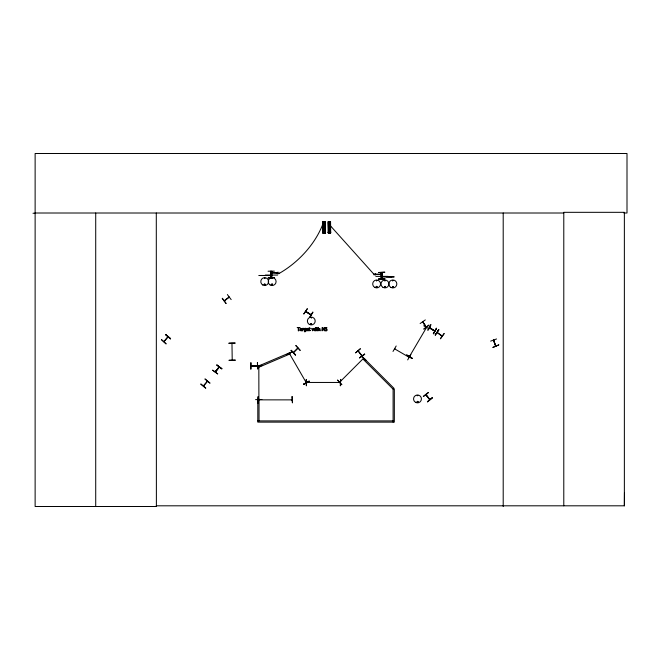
<?xml version="1.0" encoding="UTF-8"?>
<svg xmlns="http://www.w3.org/2000/svg" width="660" height="660" viewBox="0 0 660 660"><rect width="100%" height="100%" fill="white"/><g stroke="black" fill="none" stroke-linecap="round" stroke-linejoin="round"><path stroke-width="0.99" d="M623.914 213.007L627 213.007L627 153.499L35.128 153.499L35.128 506.501L156.387 506.501L156.304 505.808L624.368 505.808L624.459 493.045M311.124 314.638L305.745 311.404L310.951 314.985M409.992 356.185L409.497 356.483L426.558 327.434L426.013 327.756M429.412 327.797L434.668 330.974M430.031 328.061L429.553 327.508M429.462 327.781L434.915 330.792L434.445 330.503M229.259 297.239L224.276 301.001M493.507 340.246L495.701 346.038M495.462 345.452L495.907 345.947M495.594 345.923L493.762 340.032M409.142 357.291L394.564 348.818M394.606 348.884L394.952 348.711M408.903 357.184L409.291 357.076M442.299 336.072L437.192 332.368M258.555 365.871L258.91 366.308M258.621 399.514L258.613 398.813L258.868 399.49M264.28 284.526C265.411 283.231 264.908 285.805 264.346 284.617M265.056 278.297L264.412 278.471L264.866 278.033M310.67 323.969C312.469 322.327 311.281 325.545 310.786 324.25M310.901 323.969C312.716 323.136 310.109 325.157 311.38 323.606M376.051 286.745C377.108 288.94 377.438 285.236 376.15 286.622M377.017 286.902C375.688 288.222 376.901 285.301 376.909 287.174M384.541 286.902C385.951 285.565 384.714 288.527 384.697 286.638M385.308 280.682L384.664 280.855L385.267 280.599M385.58 286.902C383.774 288.544 384.962 285.326 385.457 286.622M392.502 280.682L393.145 280.508L392.626 280.904M392.477 286.902C393.665 285.516 392.865 288.527 392.477 286.688M418.036 402.014C417.136 399.655 416.534 403.912 418.102 401.866M258.58 398.945L258.893 399.448L258.835 365.805L258.868 366.358M425.939 394.845L429.776 399.704M215.366 371.885L219.153 366.919L215.201 371.745M203.346 385.861L203.956 385.465M207.372 381.01L206.926 381.546M232.213 360.096L231.974 343.249M422.969 322.327L422.854 321.676M409.447 356.483L409.967 356.169M363.66 358.553L363.346 358.867M293.337 352.481L297.8 348.018M289.385 353.521L289.855 353.76M306.397 382.47L305.893 382.181M264.182 284.221C264.536 286.778 266.104 282.777 264.165 284.377M310.984 317.575L311.52 317.988L311.058 317.526M270.922 274.172L271.466 274.123L271.425 274.741M381.43 275.492L382 275.929M362.076 355.831L361.762 355.361M426.393 326.882L425.832 326.576M168.069 336.947L164.018 341.756M203.387 385.811L207.496 381.2M292.066 399.853L291.365 399.853L292.058 399.63M257.384 365.813L251.089 365.78L251.641 365.78M423.704 325.792L429.206 328.87M409.967 356.103L409.654 356.647M393.005 351.442L396.182 345.988M407.674 359.906L410.85 354.453M307.246 308.789L303.732 314.045L307.288 308.814M309.441 317.468L312.766 312.106M309.721 317.633L312.964 312.229M429.355 327.764L434.767 331.072L429.495 327.731M219.293 367.199L215.325 371.984L219.326 367.059M433.496 333.787L436.516 328.243L433.471 333.77M433.273 333.647L436.557 328.259M163.894 341.459L167.896 336.748M339.685 382.165L340.18 381.67L339.842 382.322M340.271 381.942L339.735 382.123L340.065 381.736M435.237 334.991L438.941 329.876M440.459 338.762L444.122 333.63M271.722 284.089C271.54 286.514 273.677 283.47 271.87 284.031M272.456 284.823C272.382 283.107 271.375 285.326 272.258 284.889M217.684 373.865L212.578 370.136L217.651 373.898M221.9 368.717L216.802 364.988L221.884 368.742M258.291 399.853L291.976 399.877M306.644 382.429L307.263 382.453M200.78 384.186L205.648 388.195M205.029 379.063L209.88 383.089M203.552 386.059L207.553 381.208M257.342 366.077L251.047 366.036M361.399 356.144L365.953 360.517M339.735 382.123L363.52 358.33L363.371 358.891M341.764 384.706L337.524 380.028L341.789 384.689M293.527 352.646L298.015 348.208M423.497 396.569L428.439 392.642M423.299 396.313L428.29 392.452M427.408 401.626L432.399 397.765M355.616 352.795L360.426 348.703L355.649 352.828M358.603 351.268L358.083 351.112M359.551 357.893L364.518 354.016M364.691 354.23L359.494 357.827L364.708 354.255M392.543 286.374C391.57 288.766 394.927 286.085 392.452 286.506M417.706 402.237C418.258 400.612 416.278 402.336 417.59 402.229M222.304 298.312L226.066 303.377M227.37 294.55L231.165 299.59M224.169 300.721L229.094 296.992M420.131 323.532L425.304 319.918M287.339 354.197L292.165 351.739L286.547 354.626M303.633 384.219L309.226 381.29L303.608 384.178M303.658 384.252L309.094 381.067M303.773 384.458L309.218 381.265M311.38 324.332L311.644 323.87M417.301 401.544L417.871 401.866M490.644 341.113L496.576 338.959M493.655 340.659L493.804 340.139M442.109 336.262L437.118 332.615M307.131 382.734L306.562 382.676L307.131 382.421M339.76 382.396L340.337 382.676L339.718 382.701M291.398 399.589L291.976 399.605M324.25 232.691L324.274 233.112M329.29 232.427L329.431 232.906M426.079 394.573L429.949 399.523M264.858 285.07L264.429 285.013M322.789 221.875L325.223 221.842L325.347 233.236L322.913 233.269L322.839 221.875M328.3 222.824L330.404 222.799M322.963 223.03L325.066 223.006M328.309 223.591L330.412 223.567M325.075 223.781L322.971 223.806A71.049 46.942 -41.9 0 1 278.759 273.669M328.325 224.746L330.429 224.722M322.987 224.961L325.091 224.936M328.334 225.778L330.437 225.753M322.996 225.984L325.099 225.967M328.35 226.933L330.454 226.908M323.004 227.147L325.108 227.123M328.399 231.891L330.503 231.866M323.062 232.105L325.165 232.081M328.053 232.221L330.858 232.188L328.053 232.312M322.715 232.435L325.52 232.402L322.715 232.518M260.081 365.409L255.577 365.755L261.88 365.368M255.577 365.714L261.88 365.673M306.19 379.409L306.257 385.721M307.197 382.453L306.628 382.453L340.271 382.453M257.961 402.897L258.266 396.586L257.986 402.897M292.042 396.586L292.429 402.889L292.132 396.586M261.88 399.49L255.577 399.622M292 399.853L291.497 399.886M228.929 343.216L235.232 343.068L228.929 343.258M235.24 360.17L228.929 360.319L235.24 360.129M33 213.254L35.128 213.246M35.128 213.007L563.788 213.007M268.051 271.219L274.354 271.144M378.56 272.464L384.862 272.209L378.56 272.555M277.357 272.811L272.101 272.811L277.357 273.166M270.542 272.902L272.101 272.902M270.542 273.075L272.101 273.075M270.856 274.04L271.557 274.04M375.557 274.131L382.371 274.222M270.856 274.296L271.557 274.296M270.856 274.477L271.557 274.477M375.557 274.486L382.371 274.395M270.856 274.741L271.557 274.741M265.303 275.063L277.654 275.063M381.364 275.36L382.066 275.36M258.778 275.492L271.392 275.484M381.364 275.624L382.066 275.624M381.364 275.798L382.066 275.798M381.364 276.061L382.066 276.061M375.812 276.383L388.162 276.383M382.132 276.524L381.521 276.557L391.858 276.804M382.132 276.837L381.521 276.837L394.201 276.878L386.199 276.812M378.56 278.949L384.862 278.908M251.072 362.769L250.982 369.08M257.384 362.769L257.73 369.08L257.466 362.769M251.047 366.102L257.4 366.168M257.804 420.898L393.104 420.898M422.92 321.775L426.121 326.997L422.656 321.948M426.17 326.947L422.623 321.791M376.736 280.351L376.472 280.978L376.802 280.409M306.24 382.643L289.385 353.447M310.868 314.853L305.662 311.677M272.332 278L271.862 278.471L272.456 278.223M406.774 355.113L412.261 358.231M406.659 355.319L412.145 358.438M444.081 333.605L440.385 338.712M417.73 395.398L417.153 395.736L417.796 395.563M216.826 364.955L221.735 368.915M165.759 334.554L170.61 338.588M165.611 334.736L170.462 338.762M205.087 378.997L209.913 383.056M200.945 383.988L205.796 388.014M361.771 355.905L358.116 351.095M361.63 355.921L366.118 360.352M291.126 350.386L295.614 354.816M328.573 223.748L374.154 274.51M289.633 353.38L289.864 353.826M306.116 382.561L305.918 382.165M425.84 394.729L429.718 399.754M358.273 350.889L362.026 355.707M222.272 298.337L225.992 303.427M256.682 366.036L257.326 366.168M493.449 340.106L495.635 346.063M258.563 399.448L258.613 398.879M330.412 221.628L330.52 233.029M330.239 221.636L330.355 233.029L330.099 221.636M330.008 221.636L330.091 233.029M329.827 221.636L329.942 233.029M329.786 233.029L329.142 233.038M328.861 221.661L328.944 233.054M328.721 221.661L328.828 233.054M328.54 221.661L328.713 233.054M328.449 221.661L328.581 233.054M328.276 221.661L328.416 233.054M325.289 233.236L325.075 221.842L325.182 233.236M324.901 221.842L325.017 233.236M324.885 233.244L324.481 221.851M324.448 233.244L323.804 233.252M323.524 221.867L323.598 233.261M323.359 221.875L323.507 233.269M323.194 221.875L323.334 233.269M323.12 221.875L323.235 233.269M322.954 221.875L323.095 233.269M306.454 379.409L306.496 385.721M258.184 396.586L258.225 402.897M624.368 505.808L624.368 212.322L563.788 212.322L563.788 505.808M503.201 213.007L503.201 506.501M393.104 422.128L393.104 389.161L363.371 359.428L364.237 358.553L393.971 388.295L393.104 389.161L394.334 389.161L394.334 422.128L257.804 422.128L257.804 399.869L259.034 399.869L259.034 420.898M382.412 272.555L382.379 278.866M381.364 272.555L381.315 278.866M381.01 272.555L381.043 278.866M375.557 273.521L375.557 275.096M374.154 273.521L374.154 275.096M278.759 272.2L278.759 273.776M277.357 272.2L277.357 273.776M271.903 271.235L271.879 277.538M271.557 271.235L271.557 277.538M271.392 275.55L261.055 275.484M270.501 271.235L270.534 277.538M250.75 362.769L250.75 369.08M156.296 213.007L156.387 506.501M95.716 213.007L95.716 506.501M306.149 330.569L305.712 331.633L304.285 331.691C308.335 330.561 301.562 331.039 304.903 328.309A1.122 1.122 0 0 1 305.728 328.457L306.149 328.35L306.149 330.569M306.603 329.332L307.09 330.726L308.69 330.701L307.024 329.851L308.74 329.645L308.319 328.441L307.271 328.375L306.603 329.332M325.075 328.218C326.238 330.214 328.07 330.099 325.025 330.652C327.17 332.013 328.218 328.697 325.627 328.705C325.718 327.459 328.655 328.003 325.726 327.533A1.064 1.064 0 0 0 325.231 327.88L325.075 328.218M300.019 329.885L299.986 330.132A0.858 0.858 0 0 0 300.118 330.586L301.975 330.85L301.826 328.597L300.193 328.408L301.562 329.208L300.019 329.885M304.532 329.183C304.862 332.714 306.611 327.187 304.532 329.183M323.598 226.438C324.192 228.22 324.976 225.167 323.598 226.438M328.936 226.223C329.53 228.005 330.313 224.953 328.936 226.223M300.448 329.934L301.084 330.512L301.562 329.546L300.448 329.934M314.738 328.35L314.325 330.289L313.714 328.35L312.774 330.289L311.891 328.35L312.535 330.85L313.525 328.927L314.531 330.85L315.158 328.35L314.738 328.35M307.073 329.043C308.657 330.577 308.368 327.616 307.073 329.043M406.816 355.039L412.129 358.462L406.799 355.072M430.881 324.753L427.837 330.289L430.856 324.736M438.694 329.695L435.278 335.016L438.694 329.695M161.518 339.652L166.171 343.934L161.494 339.685M165.775 334.529L170.412 338.819L165.775 334.529M291.184 350.328L295.399 355.039L291.184 350.328M295.894 345.617L300.118 350.32L295.894 345.617M303.146 328.952L302.569 330.85L302.569 328.35L303.897 328.366L303.146 328.952M318.722 328.482L318.112 327.368L318.112 330.85L318.533 328.985L319.184 328.688L320.075 330.85L319.96 328.663L318.722 328.482M432.349 397.7L427.573 401.833L432.349 397.7M428.901 325.157L423.901 329.018L428.901 325.157M289.377 352.885L258.431 366.077L258.91 367.207L289.855 354.007L289.377 352.885M498.762 344.899L492.962 347.399L498.762 344.899M310.365 330.454L309.721 330.445L309.614 328.705L310.39 328.35L309.193 327.632C308.715 328.243 309.028 331.98 310.39 330.454M317.774 330.454L317.138 330.445L317.031 328.705L317.798 328.35L316.61 327.632C316.09 328.259 316.503 331.988 317.774 330.454M330.561 221.628L328.127 221.669L328.259 233.062L330.685 233.021L330.553 221.628M340.667 379.409L340.354 385.721L340.667 379.409M274.354 277.555L268.051 277.893L274.354 277.538M384.862 278.866L378.56 279.213L384.862 278.866M299.863 327.525L297.182 327.525L298.303 327.913L298.303 330.85L298.741 330.85L298.741 327.913L299.863 327.525M315.991 327.5L315.513 327.938L315.991 327.5M322.765 327.525L322.138 327.525L322.138 330.85L322.55 327.979L324.514 330.85L324.514 327.525L324.101 330.157L322.765 327.525M315.959 328.35L315.538 328.35L315.538 330.85L315.959 330.85L315.959 328.35M382.107 278.866L382.107 272.555L382.066 278.866M270.856 277.538L270.856 271.235L270.806 277.538M415.519 402.336A3.943 3.943 0 0 0 421.435 398.921A3.943 3.943 0 0 0 415.519 395.505A3.943 3.943 0 0 0 415.519 402.336M309.325 324.406A3.91 3.91 0 0 0 315.191 321.024A3.91 3.91 0 0 0 309.325 317.633A3.91 3.91 0 0 0 309.325 324.406M390.86 287.413A3.993 3.993 0 0 0 396.841 283.957A3.993 3.993 0 0 0 390.86 280.5A3.993 3.993 0 0 0 390.86 287.413M382.99 287.372A3.943 3.943 0 0 0 388.905 283.957A3.943 3.943 0 0 0 382.99 280.541A3.943 3.943 0 0 0 382.99 287.372M374.674 287.372A3.943 3.943 0 0 0 380.589 283.957A3.943 3.943 0 0 0 374.674 280.541A3.943 3.943 0 0 0 374.674 287.372M270.188 284.98A3.935 3.935 0 0 0 276.094 281.572A3.935 3.935 0 0 0 270.188 278.165A3.935 3.935 0 0 0 270.188 284.98M262.754 284.971A3.919 3.919 0 0 0 268.628 281.572A3.919 3.919 0 0 0 262.754 278.182A3.919 3.919 0 0 0 262.754 284.971"/></g></svg>
